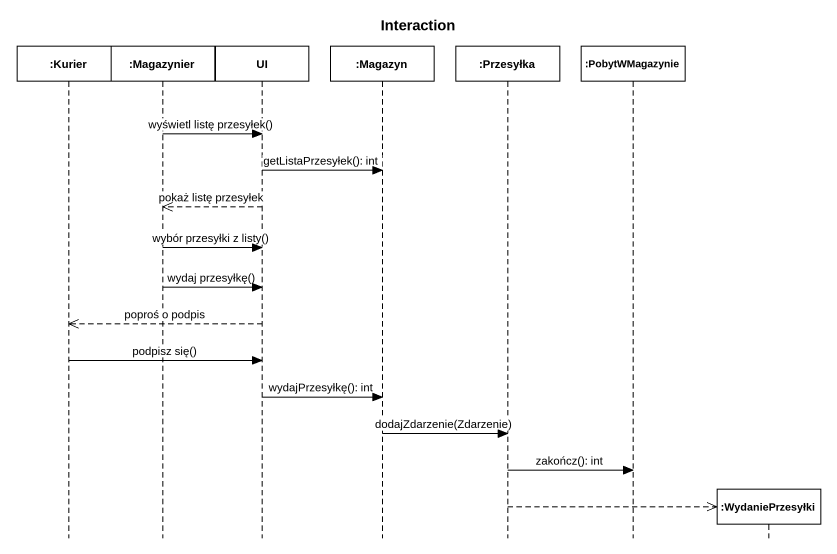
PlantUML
@startuml
title Interaction
hide footbox
participant ":Kurier" as Kurier
participant ":Magazynier" as Magazynier
participant UI
participant ":Magazyn" as Magazyn
participant ":Przesyłka" as Przesyłka
participant ":PobytWMagazynie" as PobytWMagazynie
participant ":WydaniePrzesyłki" as WydaniePrzesyłki

Magazynier -> UI : wyświetl listę przesyłek()
UI -> Magazyn : getListaPrzesyłek(): int
UI -->> Magazynier : pokaż listę przesyłek
Magazynier -> UI : wybór przesyłki z listy()
Magazynier -> UI : wydaj przesyłkę()
UI -->> Kurier : poproś o podpis
Kurier -> UI : podpisz się()
UI -> Magazyn : wydajPrzesyłkę(): int
Magazyn -> Przesyłka : dodajZdarzenie(Zdarzenie)
Przesyłka -> PobytWMagazynie : zakończ(): int
Przesyłka -->> WydaniePrzesyłki **
@enduml
